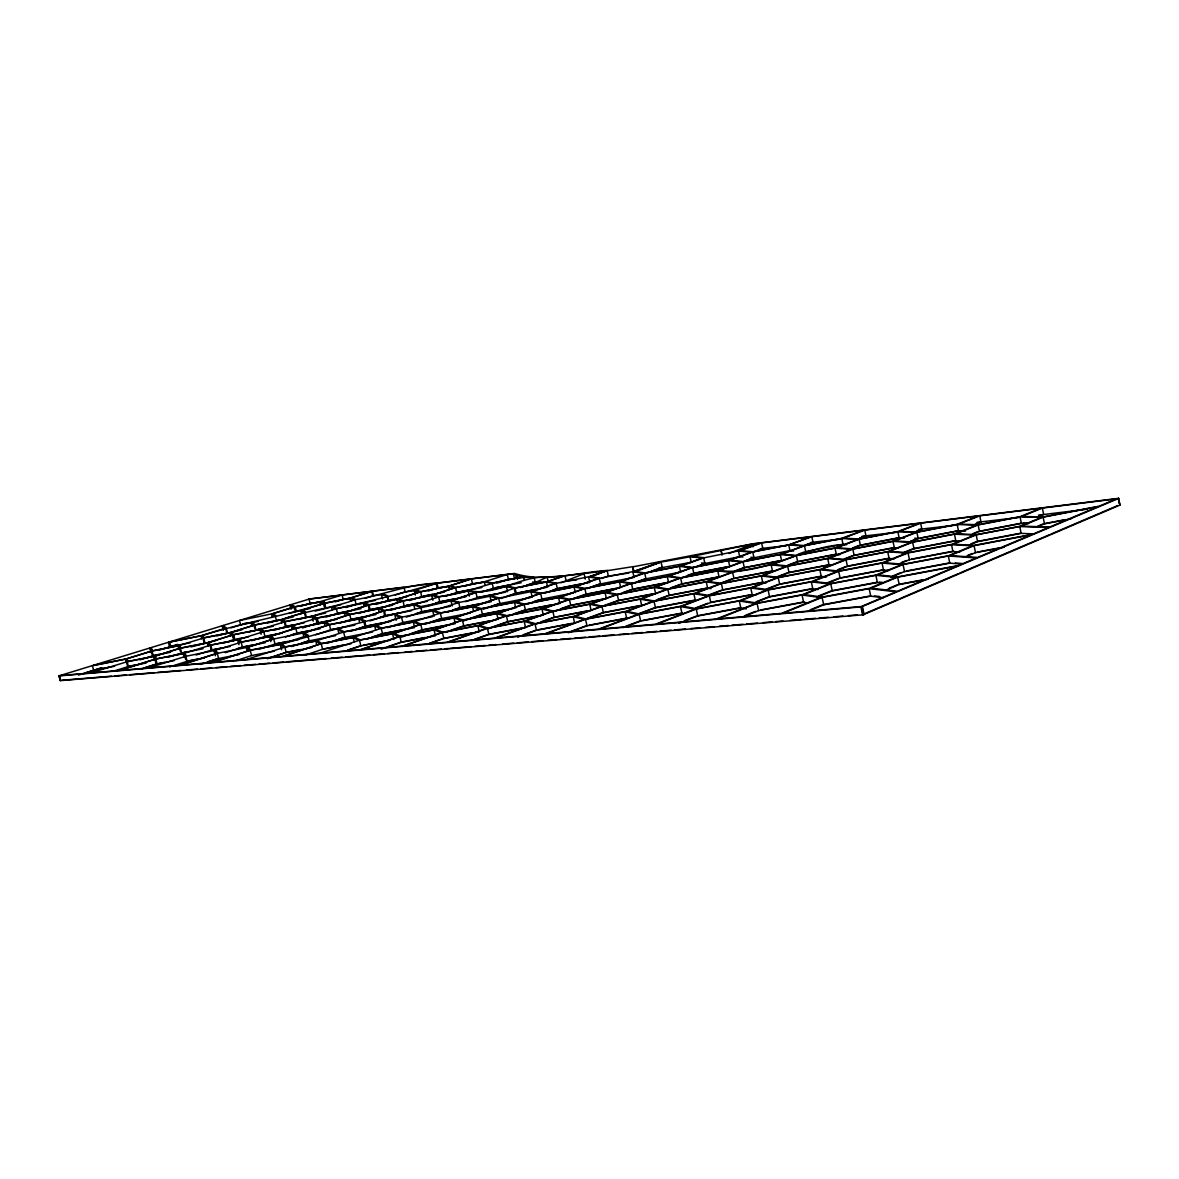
<?xml version="1.0" encoding="UTF-8"?>
<svg xmlns="http://www.w3.org/2000/svg" width="1179" height="1179" viewBox="0 0 1179 1179"><rect width="100%" height="100%" fill="white"/><g stroke="black" fill="none" stroke-linecap="round" stroke-linejoin="round"><path stroke-width="1.5" d="M508.326 579.154L514.486 578.609L516.741 575.735L523.167 576.929L492.571 583.03L485.63 581.571M341.379 595.1L309.045 599.109L59.289 675.773L60.188 680.637L863.116 614.819L1120.05 505.039L1118.252 498.378L753.116 543.755L632.784 566.848L633.993 572.287L659.621 562.339L633.138 571.564L599.3 578.373L575.514 586.597L585.226 588.365L619.771 581.63L643.572 573.274L632.814 571.8L634.066 577.356L600.553 583.914L586.965 588.645M1118.768 498.378L861.451 606.876L59.038 675.921L60.276 680.651L59.289 675.773M862.94 614.421L897.676 599.58M899.061 598.991L958.645 573.539M959.912 572.994L977.848 565.331M979.086 564.8L1032.642 541.913M1033.791 541.426L1049.958 534.514M1051.079 534.028L1099.476 513.351M1100.508 512.909L1117.825 505.511M889.187 588.188L897.499 584.71M967.428 555.515L972.233 553.526M1037.815 526.143L1042.825 524.051M885.886 590.104L899.194 584.548L928.006 579.213M964.319 557.343L975.49 552.671L1004.066 547.292M1036.12 527.337L1044.461 523.859L1071.077 518.775M897.661 577.179L871.03 588.159L897.455 591.239L957.127 566.082L897.661 577.179L899.194 584.548M974.075 545.656L950.082 555.545L977.597 557.446L1031.242 534.824L974.075 545.656L975.49 552.671M1043.15 517.168L1021.427 526.129L1049.693 527.042L1098.165 506.602L1043.15 517.168L1044.461 523.859M810.165 609.852L822.043 604.974M892.754 575.956L901.213 572.493M971.024 543.843L975.947 541.824M1038.876 516.004L1042.059 514.692M808.426 611.105L823.694 604.827L870.736 596.161L883.307 597.753M891 577.179L904.529 571.623L949.788 563.149L962.064 564.107M969.359 545.007L977.553 541.647L1021.117 533.365L1033.732 533.866M1037.269 517.109L1043.636 514.501L1042.369 508.061L1116.542 498.85L1099.211 506.159L1043.135 516.933L1021.662 516.461L1042.369 508.061M729.049 553.496L752.364 544.064L760.396 543.077L738.702 550.829L703.671 557.888L680.843 565.979L692.825 567.379L728.71 560.379L751.495 552.155L738.467 551.05L739.69 556.724L742.962 557.033M822.117 597.399L783.033 613.242L861.274 606.507L896.069 591.829L869.159 588.66L822.117 597.399L823.694 604.827M903.07 564.549L877.662 574.866L897.794 576.855L958.394 565.537L976.359 557.962L948.329 556.016L903.07 564.549L904.529 571.623M976.197 534.898L953.207 544.226L974.134 545.376L1032.377 534.338L1048.588 527.514L1019.776 526.556L976.197 534.898L977.553 541.647M818.933 595.822L830.679 591.092M901.419 562.516L906.268 560.556M972.822 533.689L977.907 531.626M817.165 597.031L832.271 590.93L877.382 582.529L882.865 583.119M898.133 564.314L909.451 559.745L952.912 551.521L959.883 551.964M970.98 534.883L979.454 531.449L1021.368 523.417L1028.515 523.623M830.753 583.811L803.886 594.54L822.338 597.046L869.336 588.321L895.966 577.342L875.879 575.337L830.753 583.811L832.271 590.93M908.051 552.951L883.764 562.648L903.202 564.255L948.417 555.736L972.41 545.833L951.527 544.669L908.051 552.951L909.451 559.745M978.143 524.964L956.081 533.778L976.241 534.647L1019.776 526.32L1041.514 517.36L1020.071 516.874L978.143 524.964L979.454 531.449M745.157 615.497L755.4 611.415M826.671 583.074L838.623 578.314M904.19 552.244L912.487 548.942M976.3 523.55L979.543 522.268M741.576 617.398L758.642 610.604L803.606 602.263L808.632 603.014M826.494 583.59L840.141 578.167L883.484 570.002L888.774 570.489M902.377 553.393L913.99 548.766L955.801 540.793L961.298 541.073M972.955 525.303L981.016 522.091L979.764 515.827L1040.792 508.252L1020.071 516.653L978.187 524.729L958.748 524.095L979.764 515.827M590.119 577.165L606.05 570.872L564.962 575.765L547.867 581.542L556.503 583.119M757.08 603.412L717.79 618.872L781.382 613.389L820.466 597.547L802.059 595.027L757.08 603.412L758.642 610.604M838.696 571.314L813.053 581.394L830.959 583.487L876.041 575.028L901.449 564.726L882.054 563.09L838.696 571.314L840.141 578.167M912.649 542.222L889.379 551.389L908.169 552.671L951.6 544.403L974.591 535.089L954.459 534.19L912.649 542.222L913.99 548.766M756.299 601.688L768.104 597.06M837.783 569.737L845.947 566.539M910.365 541.279L916.746 538.774M754.398 602.867L769.592 596.913L812.788 588.822L818.167 589.5M834.364 571.506L847.421 566.377L889.113 558.448L894.227 558.846M908.641 542.355L918.19 538.611L958.468 530.859L965.542 531.139M768.104 590.016L741.06 600.494L757.36 603.073L802.295 594.688L829.176 583.959L811.314 581.866L768.104 590.016L769.592 596.913M846.036 559.789L821.512 569.295L838.888 571.019L882.187 562.81L906.489 553.113L887.728 551.816L846.036 559.789L847.421 566.377M916.908 532.304L894.566 540.969L912.752 541.972L954.533 533.954L976.61 525.141L957.186 524.508L916.908 532.304L918.19 538.611M684.336 620.758L696.317 616.131M766.232 589.087L778.258 584.445M844.341 558.875L852.726 555.633M917.233 530.683L920.504 529.415M678.942 623.293L697.762 615.998L740.81 607.981L746.248 608.895M764.228 590.281L779.687 584.298L821.262 576.428L826.464 576.988M844.09 559.362L854.141 555.471L894.316 547.778L897.941 548.014M913.74 532.407L921.904 529.253L920.666 523.167L978.275 516.019L957.245 524.287L916.997 532.068L899.385 531.316L920.666 523.167M695.846 607.833L707.695 603.294M776.136 577.165L787.631 572.773M852.579 547.984L859.005 545.523M693.841 608.998L710.775 602.528L752.217 594.717L755.754 595.233M775.885 577.651L789.016 572.626L829.073 564.977L832.448 565.286M850.737 549.046L860.375 545.361L899.135 537.875L904.426 538.14M696.229 609.042L656.821 624.133L716.242 619.004L755.547 603.56L739.292 600.966L696.229 609.042L697.762 615.998M778.258 577.651L752.467 587.525L768.369 589.692L811.535 581.556L837.178 571.476L819.832 569.737L778.258 577.651L779.687 584.298M852.815 549.134L829.323 558.124L846.198 559.524L887.861 551.551L911.146 542.399L892.989 541.382L852.815 549.134L854.141 555.471M709.316 595.837L682.184 606.08L696.553 608.718L739.587 600.642L766.63 590.163L750.758 587.982L709.316 595.837L710.775 602.528M787.66 566.229L762.975 575.558L778.494 577.371L820.039 569.457L844.562 559.951L827.717 558.537L787.66 566.229L789.016 572.626M859.108 539.245L836.574 547.749L852.962 548.883L893.107 541.132L915.449 532.481L897.867 531.714L859.108 539.245L860.375 545.361M625.622 626.358L639.313 621.186M708.535 595.086L721.46 590.207M787.911 565.139L796.341 561.956M859.712 538.051L864.664 536.18M623.544 627.537L640.669 621.068L681.948 613.331L680.445 606.537L639.151 614.333L599.728 629.055L655.377 624.251L694.785 609.175L680.445 606.537M706.648 596.161L722.815 590.06L762.739 582.47L766.188 582.912M785.877 566.259L797.682 561.808L836.324 554.366L839.964 554.646M857.752 539.142L865.99 536.018L864.767 530.108L919.252 523.343L897.985 531.478L859.255 539.009L843.294 538.125L864.767 530.108M638.915 613.611L654.168 607.922M721.106 582.957L732.66 578.653M797.962 554.307L804.432 551.905M693.841 593.73L707.916 595.97L680.799 606.212L639.534 614.008L626.874 611.341L654.036 601.305L693.841 593.73L695.286 600.258L655.48 607.789L598.387 629.159L546.157 633.668L603.397 612.771L641.685 605.49L640.256 599.153L601.968 606.463L574.836 616.278L585.948 618.975L625.577 611.459L669.215 595.498L707.621 588.174L711.084 588.675M771.154 564.874L786.275 566.392L761.59 575.706L721.695 583.34L707.842 581.453L732.616 572.316L771.154 564.874L772.496 571.137L733.957 578.521L694.166 593.435L654.389 601.01L641.892 598.726L681.963 584.077L719.072 576.944L717.746 570.857L680.622 578.049L655.804 587.024L668.154 588.969L706.53 581.601L731.304 572.463L717.746 570.857M846.61 544.727L843.059 544.506C800.541 547.233 762.548 576.443 719.293 570.459L753.985 557.785L790.195 550.549M721.401 583.62L695.507 593.288L709.625 595.528L751.023 587.673L776.828 577.813L761.339 575.986L721.401 583.62L722.815 590.06M796.356 555.648L772.731 564.461L787.881 565.964L827.909 558.271L851.385 549.296L835.012 548.161L796.356 555.648L797.682 561.808M572.066 630.986L585.742 625.946M657.573 599.448L667.933 595.631M734.591 571.049L743.05 567.924M805.139 545.037L811.771 542.591M568.204 632.769L587.009 625.828L626.668 618.356L625.194 611.783L585.521 619.299L587.009 625.828M732.468 572.169L744.317 567.792L781.559 560.6L780.262 554.557L743.021 561.793L744.317 567.792M804.461 545.789L781.78 554.159L796.562 555.397L835.189 547.911L857.722 539.407L841.806 538.508L804.461 545.789L805.729 551.743M586.921 618.444L602.16 612.888M670.807 587.835L680.725 584.209M746.248 560.305L752.747 557.932M811.815 536.681L790.21 544.565L804.653 545.568L841.968 538.287L863.426 530.27L811.815 536.681L813.038 542.443L780.483 554.322L743.271 561.558L729.948 560.231L752.733 552.008L788.751 544.949L803.164 545.951M523.373 634.729L535.295 630.411M603.589 605.741L617.398 600.759M687.534 575.426L692.633 573.583M758.274 549.871L761.605 548.662M517.743 637.087L536.489 630.308L574.63 623.087L573.186 616.705L535.03 623.971L495.784 638.016L544.89 633.771L584.253 619.417L573.186 616.705M601.334 606.876L618.607 600.642L655.612 593.538L654.242 587.422L617.236 594.57L591.313 603.84L602.366 606.168L640.61 598.844L666.548 589.382L654.242 587.422M680.254 578.358L693.827 573.451L729.742 566.48L728.46 560.614L692.545 567.63L668.758 576.133L680.931 577.784L718.026 570.607L741.753 561.941L728.46 560.614M752.791 552.14L762.798 548.53L761.59 542.915L810.562 536.843L788.957 544.727L752.954 551.772L739.896 550.681L761.59 542.915M541.249 621.79L553.084 617.56M623.323 592.433L631.59 589.471M700.488 564.829L703.745 563.665M535.649 624.104L554.248 617.457L591.121 610.413L589.721 604.252L552.848 611.341L525.76 620.935L535.487 623.647L573.598 616.396L600.73 606.596L589.721 604.252M617.884 594.673L632.769 589.353L668.567 582.426L667.255 576.516L631.443 583.487L606.625 592.271L617.604 594.29L654.581 587.157L679.384 578.182L667.255 576.516M693.503 567.6L704.909 563.518L739.69 556.724M474.15 639.445L487.723 634.641M560.998 608.659L569.619 605.608M638.045 581.35L644.825 578.948M471.88 640.551L488.858 634.538L525.583 627.552L524.154 621.348L487.413 628.378L448.329 642.098L494.591 638.119L533.836 624.089L524.154 621.348M553.511 611.606L570.754 605.49L606.433 598.623L605.092 592.669L569.413 599.58L543.519 608.673L553.26 611.046L590.104 603.957L616.042 594.688L605.092 592.669M630.691 584.239L645.974 578.815L680.651 572.066L679.384 566.347L644.707 573.141L620.906 581.498L631.782 583.222L667.565 576.266L691.351 567.762L679.384 566.347M493.205 626.727L506.69 621.981M573.495 598.519L585.049 594.452M650.911 571.314L660.829 567.821M487.575 628.982L507.795 621.878L543.342 615.07L541.972 609.086L506.41 615.939L479.426 625.327L487.885 628.068L524.596 621.038L551.669 611.459L541.972 609.086M571.299 599.566L586.155 594.334L618.99 587.967M645.532 573.466L662.274 567.571L691.262 562.309L690.054 556.783L661.065 562.088L634.243 571.432L645.016 572.891L679.679 566.112L702.507 558.021L690.054 556.783M584.858 588.63L560.069 597.252L569.796 599.3L605.461 592.403L630.279 583.605L619.432 581.881L584.858 588.63L586.155 594.334M429.274 643.336L442.773 638.62M514.059 613.787L524.36 610.191M592.683 586.39L599.463 584.032M426.96 644.412L443.835 638.532L479.263 631.767L477.849 625.74L442.42 632.548L403.557 645.959L447.209 642.201L486.279 628.481L477.849 625.74M508.252 616.072L525.436 610.088L559.892 603.427L558.566 597.65L524.11 604.341L498.304 613.257L506.852 615.644L542.384 608.791L568.278 599.698L558.566 597.65M451.026 630.234L462.772 626.182M534.293 601.452L539.23 599.743M445.367 632.46L463.819 626.078L496.33 619.815M527.116 604.193L541.942 599.065L573.583 592.904M601.511 578.476L608.379 576.089L628.82 573.053M606.05 570.872L588.925 576.737L556.149 583.354L532.407 591.431L541.043 593.243L574.438 586.715L598.21 578.506L588.572 576.973L589.809 582.397L557.372 588.748L543.828 593.391M462.448 620.287L435.596 629.498L442.936 632.239L478.32 625.43L505.305 616.042L496.786 613.64L462.448 620.287L463.819 626.078M540.66 593.509L515.916 601.983L524.537 604.061L558.964 597.37L583.752 588.748L574.07 586.965L540.66 593.509L541.942 599.065M633.432 566.568L607.17 570.724L589.972 576.605L599.639 578.137M388.495 646.431L400.241 642.393M469.463 618.666L481.445 614.554M552.966 590.031L556.355 588.866M381.126 649.216L401.243 642.304L435.449 635.761L434.049 629.895L399.858 636.483L361.246 649.614L402.496 646.048L441.359 632.651L434.049 629.895M463.627 620.906L482.462 614.451L514.015 608.335M411.132 633.55L421.139 630.146M489.079 607.023L498.923 603.663M400.447 637.441L422.126 630.058L455.3 623.647L453.959 617.973L420.785 624.413L394.081 633.432L400.388 636.188L434.55 629.586L461.402 620.39L453.959 617.973M483.508 609.145L499.925 603.56L530.447 597.606M561.027 582.75L584.077 573.746L585.285 579.051M481.15 608.85L455.448 617.59L462.92 620.007L497.229 613.36L523.034 604.459L514.457 602.351L481.15 608.85L482.462 614.451M414.772 621.701L421.271 624.133L454.431 617.693L480.133 608.953L472.573 606.831L440.356 613.139L413.814 621.805L381.745 628.053L376.13 625.622L401.567 617.207L433.224 610.825L458.719 602.557L490.435 596.132L515.076 588.1L546.496 581.895L555.117 583.472L531.375 591.549L498.658 598.136L474.017 606.463L481.592 608.585L514.869 602.086L539.599 593.626L530.992 591.799L532.245 597.252M347.746 650.086L359.934 645.974M430.453 622.144L440.681 618.68M506.867 596.323L515.311 593.464L514.501 589.957M345.226 651.191L360.892 645.886L390.455 640.197M424.617 624.354L441.653 618.592L470.288 613.021M501.09 598.49L516.299 593.361L545.965 587.525M321.189 653.063L360.243 649.703L398.841 636.586L392.563 633.816L359.521 640.226L320.231 653.151L283.211 656.335L321.233 643.763L353.199 637.559L358.563 640.315M371.665 637.249L381.598 633.919M452.471 610.132L459.014 607.937M526.32 585.344L534.662 582.544M365.976 639.386L382.541 633.83L414.64 627.596M446.885 612.225L459.957 607.833L491.26 601.703M520.47 587.525L535.295 582.544L547.174 577.106L564.019 575.868L546.85 581.66L515.474 587.864L507.751 586.228M354.687 637.176L360.067 639.917L393.093 633.521L419.798 624.516L413.313 622.085L381.23 628.333L353.744 637.264L321.808 643.469L317.269 640.728M548.382 582.264L547.174 577.106C520.676 575.735 496.108 596.22 469.493 590.708M305.317 655.052L322.589 649.29L351.003 643.793M387.596 627.611L402.85 622.527L432.295 616.764M465.381 601.673L477.156 597.738L505.806 592.094M334.158 640.772L344.032 637.5M415.76 613.743L420.991 612.004M326.834 643.41L344.931 637.412L372.549 632.032M406.224 617.103L421.905 611.916L450.452 606.301M481.135 592.285L493.338 588.233L521.236 582.706M269.917 657.661L285.333 652.591M356.589 629.129L365.004 626.358L363.751 621.171L358.77 618.99L329.427 624.782L304.329 632.887L308.382 635.334M435.582 603.132L438.927 602.027M267.353 658.722L286.202 652.518L311.993 647.507M350.738 631.266L365.888 626.27L390.794 621.392M426.43 606.345L439.826 601.924L465.882 596.78M496.757 583.178L508.4 579.346L507.279 574.497L484.731 581.674L455.978 587.422L449.788 585.919L471.364 578.963L506.38 574.615M514.103 588.203L506.395 586.582L475.962 592.61L452.382 600.406L459.147 602.307M301.293 643.189L308.264 640.919M379.55 617.59L384.737 615.895L383.927 612.535M291.699 646.534L309.119 640.831L335.691 635.643M370.014 620.906L385.607 615.792L411.574 610.678M446.31 595.926L456.715 592.521L481.902 587.51M380.286 628.436L374.701 625.975L343.62 632.062L316.385 640.801L285.451 646.844L281.678 644.102C337.695 628.053 394.199 613.728 451.012 600.759L457.761 602.661M533.497 577.459C500.898 575.971 471.143 593.346 439.06 596.677L432.988 594.982L455.58 587.643L484.348 581.895L491.26 583.369M236.286 660.564L251.569 655.583L274.515 651.117M315.618 634.744L330.665 629.851L354.82 625.106M390.853 610.265L404.176 605.918L427.476 601.305M464.187 586.39L472.47 583.693L484.731 582.205M247.148 659.444L282.297 656.423L320.334 643.852L315.825 641.096L284.861 647.138L246.293 659.518L212.883 662.406L250.257 650.336L280.263 644.471L284.006 647.212M415.17 604.576L421.124 606.507L451.454 600.509L475.019 592.713L468.181 591.047L438.632 596.913L414.286 604.68L384.87 610.516L379.653 608.57L403.012 601.025L431.691 595.307L437.748 597.016M259.454 649.113L275.002 644.088L299.068 639.372M340.628 622.851L350.959 619.506L375.968 614.554M409.614 600.524L421.714 596.603L444.424 592.079M419.768 606.846L413.829 604.915L384.398 610.751L360.111 618.636L365.136 620.817M207.71 661.832L217.806 658.589M291.272 634.936L296.253 633.344M200.091 664.47L218.587 658.516L239.131 654.507M285.436 636.999L297.064 633.256L320.187 628.702M358.504 613.478L370.103 609.749L392.74 605.24M428.169 591.047L438.087 587.864L436.982 583.222L415.494 590.089L420.991 591.622L448.934 586.022L470.509 579.066L436.982 583.222M236.537 648.907L241.68 647.271M313.643 624.222L317.063 623.131L315.884 618.312L312.022 616.337L285.023 621.731L260.485 629.291L233.604 634.656L231.113 632.43L254.723 625.076L281 619.815L284.272 621.805L285.436 626.521M225.307 652.68L242.447 647.183L265.496 642.658M302.472 627.98L317.858 623.043L336.943 619.255M376.16 604.37L388.2 600.524L406.888 596.78M274.294 638.723L270.919 636.262L295.841 628.304L324.313 622.659L328.587 624.87L303.489 632.961L273.734 638.989L247.796 647.315L250.847 650.056L280.838 644.176L306.982 635.687L302.959 633.226L303.799 636.645M349.765 614.583L325.64 622.32L329.943 624.516L359.256 618.724L383.529 610.855L378.341 608.895L349.765 614.583L350.959 619.506M420.579 591.843L398.089 599.065L403.454 600.789L432.103 595.086L454.696 587.746L448.536 586.243L420.579 591.843L421.714 596.603M169.673 666.872L187.137 661.301L204.792 657.838M251.775 640.713L264.951 636.513L282.238 633.094M325.979 617.074L337.503 613.404L360.98 608.718M395.26 594.997L405.119 591.858L415.833 590.561M437.262 587.967L436.156 583.325C403.41 593.066 370.235 601.275 336.826 608.497L332.743 606.713M185.958 659.709L183.29 653.652L155.849 659.076L119.521 670.453L148.436 667.962L185.855 656.29L214.711 650.454L241.209 642.216L269.578 636.601L272.924 639.062L246.986 647.389L217.29 653.387L180.254 665.221L212.058 662.48L249.432 650.41L246.396 647.669L247.251 651.117M368.953 604.96L345.742 612.373L350.251 614.333L378.813 608.659L402.157 601.128L396.822 599.389L368.953 604.96L370.103 609.749M239.028 639.49L241.769 641.951L270.124 636.336L295.03 628.392L291.419 626.182L263.742 631.679L238.261 639.563L210.717 645.031L208.536 642.57L233.059 634.891L259.955 629.542L262.976 631.752M313.29 616.013L317.166 617.988L344.931 612.461L368.143 605.048L363.456 603.294L336.369 608.718L312.523 616.101L285.524 621.495L282.238 619.491C305.847 610.457 331.328 608.6 354.982 599.713C382.423 595.439 408.081 583.959 436.156 583.325M196.082 655.008L211.365 650.16L230.318 646.416M274.309 630.205L286.188 626.432L304.182 622.851M345.83 607.524L356.087 604.267L375.482 600.391M292.716 625.843L296.356 628.053L324.815 622.409L348.94 614.672L344.445 612.697L316.679 618.238L291.935 625.931L264.273 631.428L261.237 629.203M240.428 642.29L237.701 639.829L210.142 645.281L183.895 653.387L156.468 658.81L155.171 656.113L180.431 648.229L207.239 642.909L209.39 645.355M144.28 667.845L156.38 664.028L153.845 656.438L127.155 661.728L90.532 672.958L60.497 675.538M230.008 640.801L233.501 639.711M141.539 668.876L157.102 663.969L174.256 660.594M223.745 642.938L248.592 636.778M298.095 619.476L325.61 613.036M365.328 598.269L373.507 595.69L384.383 594.363M112.992 671.337L128.393 666.518L146.181 663.011M190.969 646.947L217.054 640.182M267.604 622.984L293.453 616.823M335.042 601.909L343.163 599.359L353.612 598.092M155.127 659.149L118.814 670.512L91.21 672.9M233.103 638.134L232.322 634.98L207.799 642.643L181.021 647.978L179.37 645.532L180.151 648.642M305.523 616.985L304.403 612.402L281.486 619.579L255.239 624.841L252.483 622.836M372.402 594.304L371.68 591.342L350.414 598.004L324.667 603.191L320.953 601.57M403.247 587.422L372.431 591.239L351.165 597.9L355.424 599.492M168.184 657.219L181.64 652.989L203.083 648.745M247.443 632.327L273.381 626.182M315.117 611.076L340.76 604.768M139.859 659.857L153.211 655.701L170.587 652.252M216.774 635.908L242.152 629.719M289.017 613.419L310.106 608.438M179.724 648.303L154.464 656.172L127.789 661.463L126.978 658.781L152.017 651.044L178.088 645.856L180.534 651.471M254.752 628.215L254.001 625.15L230.391 632.504L204.232 637.736L202.257 635.51C242.181 622.969 283.549 616.013 323.473 603.486L324.21 606.463M354.216 599.802L349.971 598.21L324.21 603.397L302.119 610.295L305.626 612.093M152.518 655.76L151.339 651.117L126.3 658.855L93.716 665.324M294.706 609.941L293.984 607.038L272.025 613.817L239.514 620.493L240.604 624.885L230.907 627.891M323.473 603.486L319.789 601.865L294.691 606.949L272.732 613.728L275.724 615.541M85.109 672.9L100.908 668.007M243.125 623.971L246.647 622.88M78.536 675.081L93.642 670.394L114.658 666.238M101.939 667.83L94.924 669.996L108.645 667.285M159.18 650.101L169.54 646.888L190.143 642.791M223.288 630.249L222.183 625.828L224.983 628.348L201.565 635.584L169.584 641.995L170.734 646.519L177.734 644.353M300.291 606.404L310.092 603.368L324.461 601.629M232.322 634.98L229.861 632.755L203.672 637.986L178.663 645.591L152.607 650.793L151.104 647.684L151.885 650.72M371.68 591.342L342.102 595.012L320.231 601.658L295.148 606.743L291.066 604.65L291.773 607.509M308.81 599.065L514.457 573.421C544.271 582.986 577.386 572.272 607.966 570.415M248.71 623.131L252.188 622.438M240.604 624.885L258.407 621.304M202.98 638.06L201.019 635.835L168.376 642.363L169.54 646.888M170.734 646.519L179.621 644.751M258.127 629.1L261.635 628.392M337.975 613.168L348.807 611.017M423.865 596.043L432.605 594.29M286.689 626.196L293.88 624.767M370.56 609.514L382.748 607.082M457.128 592.3L471.497 589.441M126.477 661.802L125.696 659.105L92.434 665.722L93.642 670.394M153.801 655.45L159.003 654.404M241.946 637.957L234.783 639.386L233.604 634.656M330.488 620.39L318.345 622.807L317.166 617.988M406.416 605.328L420.741 602.498M495.534 587.658L509.917 584.799M184.012 652.37L187.579 651.663M267.206 635.923L275.842 634.214M351.445 619.255L365.726 616.425M440.253 601.688L454.136 598.947M129.012 666.238L134.347 665.192M220.547 648.199L211.94 649.894L210.717 645.031M297.58 633.005L310.033 630.544M386.078 615.541L399.917 612.815M477.569 597.502L495.46 593.98M157.721 663.689L164.574 662.347M243.021 646.917L253.647 644.825M331.181 629.586L343.251 627.213M422.347 611.665L438.396 608.511M516.682 593.111L535.87 589.338M187.741 661.021L198.323 658.943M275.562 643.808L287.573 641.45M366.389 626.005L384.162 622.527M460.399 607.583L481.253 603.501M557.741 588.498L581.144 583.914M286.777 652.223L300.527 649.555M383.057 633.536L404.441 629.394M482.904 614.171L507.427 609.41M586.523 594.069L615.88 588.38M694.107 573.2L726.411 566.937M805.92 551.507L843.221 544.271M323.149 648.995L344.445 644.869M422.613 629.763L447.047 625.047M525.863 609.808L551.684 604.812M634.891 588.734L667.078 582.514M744.568 567.541L779.997 560.688M860.523 545.125L899.253 537.639M363.176 645.252L384.03 641.229M464.29 625.784L489.565 620.92M571.152 605.21L603.235 599.035M682.258 583.811L719.352 576.678M797.874 561.558L836.5 554.115M920.047 538.037L958.542 530.624M720.06 583.767L706.25 581.866L667.83 589.249L669.215 595.498M401.774 641.995L425.147 637.515M508.237 621.584L536.651 616.131M618.96 600.347L652.414 593.936M735.976 577.916L772.731 570.857M854.303 555.221L894.434 547.528M979.498 531.213L1021.368 523.181M444.35 638.222L472.661 632.814M554.661 617.148L587.997 610.781M669.539 595.218L706.177 588.218M789.237 572.346L829.264 564.712M914.093 548.515L955.874 540.527M1044.447 523.623L1064.342 519.821M489.329 634.214L520.794 628.23M603.781 612.461L640.3 605.52M723.095 589.765L762.99 582.19M847.583 566.097L889.246 558.183M977.597 541.382L1021.132 533.1M536.946 629.984L571.594 623.426M655.833 607.48L695.595 599.964M779.923 584.003L821.454 576.133M911.382 559.126L952.986 551.241M589.235 625.165L627.051 618.032M711.084 602.204L750.684 594.747M840.332 577.857L883.631 569.708M977.303 552.067L998.48 548.073M642.835 620.39L682.287 613.006M769.843 596.589L813.009 588.498M906.474 570.99L949.861 562.855M698.086 615.659L741.105 607.642M832.462 590.605L877.53 582.205M760.72 609.926L803.842 601.924M899.326 584.224L922.494 579.921M823.915 604.473L869.1 596.147M658.899 567.954L662.362 567.379M507.279 574.497L513.366 573.746L516.741 575.735L517.522 579.022L516.741 575.735M437.601 587.731L450.437 586.361M761.619 548.441L786.378 545.671M810.931 542.458L841.526 538.995M862.055 536.268L898.693 532.068M918.662 529.4L957.923 524.891M977.096 522.312L1018.715 517.522M1038.463 515.135L1087.067 509.24M576.59 579.935L566.156 581.011L564.962 575.765M149.173 667.889L179.488 665.28L216.509 653.461L214.106 650.734L215.389 655.775M61.735 680.268L91.785 677.807M92.463 677.748L111.46 676.186M114.923 675.906L120.096 675.479M120.803 675.42L126.227 674.977M129.852 674.683L149.733 673.047M150.485 672.988L154.051 672.693M157.618 672.398L180.8 670.483M186.886 669.981L197.497 669.112M201.034 668.832L211.645 667.948M215.978 667.594L226.545 666.724M230.067 666.444L240.619 665.575M244.141 665.28L247.664 665M248.518 664.927L255.548 664.352M259.071 664.057L269.623 663.188M273.145 662.893L283.697 662.038M286.364 661.817L321.646 658.914M322.589 658.84L326.156 658.545M331.476 658.103L342.131 657.234M345.683 656.939L361.673 655.627M362.675 655.539L369.867 654.949M373.448 654.654L384.221 653.77M387.803 653.475L398.576 652.591M405.031 652.061L412.296 651.456M415.936 651.162L426.857 650.263M430.497 649.968L441.418 649.069M445.058 648.774L448.698 648.465M449.818 648.376L471.187 646.623M474.739 646.328L485.424 645.458M488.976 645.164L496.108 644.574M502.755 644.029L513.676 643.13M517.316 642.835L528.236 641.936M531.862 641.641L542.782 640.742M547.69 640.33L556.709 639.593M560.305 639.298L571.122 638.414M574.718 638.119L585.521 637.22M589.132 636.925L599.934 636.041M603.088 635.776L613.861 634.891M619.255 634.449L628.23 633.712M631.826 633.418L642.599 632.533M646.195 632.239L656.968 631.354M660.211 631.089L671.013 630.205M674.624 629.91L685.426 629.011M690.835 628.569L699.84 627.832M705.248 627.39L714.253 626.638M719.396 626.226L728.489 625.474M732.115 625.179L743.021 624.28M746.661 623.986L757.566 623.087M763.019 622.645L772.112 621.893M775.738 621.598L783.018 620.994M790.122 620.405L801.042 619.506M804.682 619.211L815.603 618.312M819.258 618.017L828.351 617.265M833.818 616.823L842.911 616.072M848.379 615.63L857.472 614.878M541.132 582.102L532.687 582.028M546.747 582.293L535.295 582.544L534.116 577.459M1022.959 522.99L1026.541 523.093M914.771 538.184L918.294 538.376M955.211 562.958L962.55 563.533M793.6 551.065L789.989 550.785L788.751 544.949M780.262 554.557L795.029 555.795M750.935 557.254L754.206 557.549M703.937 557.652L691.749 556.444L752.364 544.064L752.968 546.85M701.682 562.914L705.175 563.282M879.166 582.043L882.526 582.411M874.361 595.881L879.652 596.545M640.256 599.153L652.724 601.437M625.194 611.783L637.81 614.451M491.407 596.029L499.071 597.886M382.659 594.083L387.508 595.646L388.628 600.303M434.167 610.722L440.828 612.859L473.015 606.566L497.656 598.254L490.022 596.382L490.847 599.934M386.27 595.955L381.436 594.393L382.541 598.976M439.384 613.227L432.767 611.076L434.034 616.425M364.709 602.97L369.41 604.724L397.249 599.168L419.739 591.946L414.271 590.399L415.376 595.086M396.247 614.775L402.054 616.941M335.588 608.806L331.52 607.023L332.272 610.088M339.36 629.335L344.15 631.782L375.217 625.71L400.639 617.295L394.877 615.129L396.129 620.346M293.984 607.038L289.99 604.974L291.051 609.263M304.403 612.402L300.91 610.604L301.647 613.611M342.735 632.15L337.96 629.689L338.815 633.197M274.515 615.851L271.538 614.038L272.275 616.971M254.001 625.15L251.26 623.146L252.011 626.167M223.317 625.474L226.206 628.053L227.326 632.548M215.477 650.381L217.894 653.107M184.631 653.313L186.474 656.025M151.339 651.117L149.895 648.052L151.059 652.621M126.978 658.781L127.789 661.92M127.155 661.728L128.393 666.518M125.696 659.105L127.7 666.577M155.849 659.076L157.102 663.969M153.845 656.438L154.67 659.65M152.017 651.044L153.211 655.701M185.855 656.29L187.137 661.301M183.29 653.652L184.13 656.939M180.431 648.229L181.64 652.989M178.088 645.856L178.884 648.966M210.142 645.281L211.365 650.16M207.239 642.909L208.035 646.092M203.672 637.986L204.851 642.614M203.363 639.593L204.144 642.688M201.019 635.835L201.786 638.871M233.059 634.891L234.238 639.622M231.113 632.43L231.895 635.54M229.861 632.755L230.627 635.849M225.675 628.274L226.81 632.784M217.29 653.387L218.587 658.516M259.955 629.542L261.134 634.287M254.723 625.076L255.872 629.674M250.257 650.336L251.569 655.583M241.209 642.216L242.447 647.183M237.701 639.829L238.924 644.721M285.023 621.731L286.188 626.432M281 619.815L281.752 622.895M284.861 647.138L286.202 652.518M275.238 615.762L276.343 620.257M280.263 644.471L281.575 649.747M273.734 638.989L275.002 644.088M269.578 636.601L270.816 641.612M263.742 631.679L264.951 636.513M309.045 599.109L310.092 603.368M312.022 616.337L313.187 621.068M315.825 641.096L316.812 645.164M305.155 612.314L306.275 616.897M307.837 635.614L309.119 640.831M295.148 606.743L296.224 611.105M294.691 606.949L295.767 611.326M295.841 628.304L297.064 633.256M291.419 626.182L292.215 629.424M343.62 632.062L344.931 637.412M336.369 608.718L337.503 613.404M324.667 603.191L325.758 607.657M324.21 603.397L325.301 607.863M329.427 624.782L330.665 629.851M319.789 601.865L320.496 604.798M324.313 622.659L325.124 625.975M316.679 618.238L317.858 623.043M321.233 643.763L322.589 649.29M363.456 603.294L364.223 606.433M364.635 621.082L365.888 626.27M354.982 599.713L356.087 604.267M358.77 618.99L359.58 622.379M349.971 598.21L350.708 601.202M359.521 640.226L360.892 645.886M353.199 637.559L354.216 641.715M342.102 595.012L343.163 599.359M344.445 612.697L345.226 615.924M399.858 636.483L401.243 642.304M387.08 595.867L388.2 600.524M392.563 633.816L393.933 639.534M384.398 610.751L385.607 615.792M378.341 608.895L379.137 612.196M372.431 591.239L373.507 595.69M381.23 628.333L382.541 633.83M374.701 625.975L375.674 630.013M368.526 606.64L369.292 609.838M420.667 606.758L421.905 611.916M420.785 624.413L422.126 630.058M413.829 604.915L414.64 608.305M413.313 622.085L414.315 626.226M404.043 587.319L405.119 591.858M403.012 601.025L404.176 605.918M401.567 617.207L402.85 622.527M396.822 599.389L397.588 602.602M438.632 596.913L439.826 601.924M440.356 613.139L441.653 618.592M442.42 632.548L443.835 638.532M431.691 595.307L432.855 600.244M472.573 606.831L473.545 610.943M468.181 591.047L469.36 596.088M455.58 587.643L456.715 592.521M458.719 602.557L459.957 607.833M448.536 586.243L449.287 589.441M451.012 600.759L452.235 605.947M506.41 615.939L507.795 621.878M498.658 598.136L499.925 603.56M492.188 583.251L493.338 588.233M496.786 613.64L498.142 619.476M484.348 581.895L485.114 585.167M487.413 628.378L488.858 634.538M475.962 592.61L477.156 597.738M471.364 578.963L472.47 583.693M535.03 623.971L536.489 630.308M523.564 577.003L524.346 580.348M524.11 604.341L525.436 610.088M513.366 573.746L514.486 578.609M515.076 588.1L516.299 593.361M514.457 602.351L515.768 607.996M506.395 586.582L507.604 591.74M546.496 581.895L547.704 587.186M552.848 611.341L554.248 617.457M574.07 586.965L575.337 592.565M569.413 599.58L570.754 605.49M556.149 583.354L557.372 588.748M599.3 578.373L600.553 583.914M601.968 606.463L603.397 612.771M639.151 614.333L640.669 621.068M631.443 583.487L632.769 589.353M619.432 581.881L620.714 587.628M617.236 594.57L618.607 600.642M607.17 570.724L608.379 576.089M654.036 601.305L655.48 607.789M644.707 573.141L645.974 578.815M680.622 578.049L681.963 584.077M661.065 562.088L662.274 567.571M703.671 557.888L704.909 563.518M706.25 581.866L707.621 588.174M692.545 567.63L693.827 573.451M739.292 600.966L740.81 607.981M732.616 572.316L733.957 578.521M761.339 575.986L762.739 582.47M752.733 552.008L753.985 557.785M750.758 587.982L752.217 594.717M802.059 595.027L803.606 602.263M819.832 569.737L821.262 576.428M811.314 581.866L812.788 588.822M841.806 538.508L843.059 544.506M835.012 548.161L836.324 554.366M827.717 558.537L829.073 564.977M875.879 575.337L877.382 582.529M869.159 588.66L870.736 596.161M862.438 606.61L864.104 614.539M861.996 606.758L863.662 614.686M861.451 606.876L863.116 614.819M860.921 606.949L862.586 614.893M897.867 531.714L899.135 537.875M892.989 541.382L894.316 547.778M887.728 551.816L889.113 558.448M882.054 563.09L883.484 570.002M954.459 534.19L955.801 540.793M951.527 544.669L952.912 551.521M948.329 556.016L949.788 563.149M957.186 524.508L958.468 530.859M1020.071 516.874L1021.368 523.417M1019.776 526.556L1021.117 533.365M1118.62 498.349L1119.947 505.128M1118.252 498.378L1119.225 503.374M633.919 572.301L632.71 566.863L633.919 572.301M722.005 554.823L721.18 550.637L722.02 554.823"/></g></svg>
